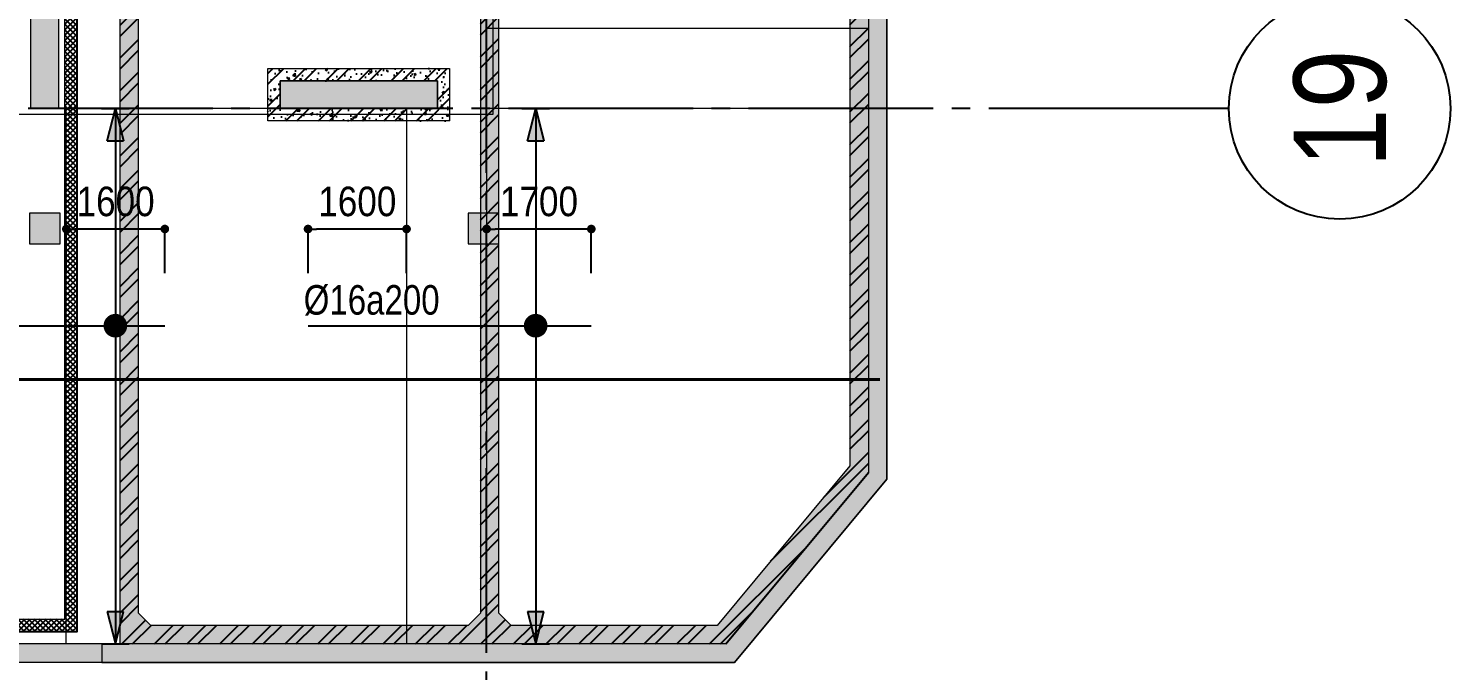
# Model space of a CAD drawing. Header units: millimetres. Extents: x -3819597 to -2591384, y 582389 to 820195.
# Drawn here: x -3656385 to -3633292, y 600848 to 611281 of the extents above; entities that cross this region are included whole.
import ezdxf
from ezdxf.enums import TextEntityAlignment as Align

# ---------------------------------------------------------------- set-up
doc = ezdxf.new("R2010")
doc.units = ezdxf.units.MM
doc.header["$MEASUREMENT"] = 0
for name, pattern in [('CENTER', [2, 1.25, -0.25, 0.25, -0.25]), ('CHG_XX_Cot_Ham 2$0$MB_Luoi truc$0$HTT Hidden 21', [3, 2, -1]), ('CHG_XX_Damsan_Ham 2$0$CHG_XX_Damsan_Ham 2$0$HIDDEN', [0.375, 0.25, -0.125]), ('CHG_XX_Luoi truc$0$MB_Luoi truc$0$Center101', [13, 10, -1, 1, -1]), ('HIDDEN', [0.375, 0.25, -0.125])]:
    doc.linetypes.add(name, pattern=pattern)
doc.layers.get('0').update_dxf_attribs({"lineweight": 9})
doc.layers.get('Defpoints').update_dxf_attribs({"color": 10, "lineweight": 0})
for name, color, linetype in [('02HN. TEXT B', 1, 'Continuous'), ('08HN. SSS X', 6, 'Continuous'), ('12HN. GRID', 1, 'CENTER'), ('CHG_XX_Damsan_Ham 2$0$CHG_XX_Damsan_Ham 2$0$MEP-00-GENERAL-35', 2, 'Continuous'), ('CHG_XX_Luoi truc$0$Grid', 34, 'Continuous'), ('CHG_XX_Luoi truc$0$Grid Line', 8, 'CHG_XX_Luoi truc$0$MB_Luoi truc$0$Center101'), ('dim', 51, 'Continuous')]:
    doc.layers.add(name, color=color, linetype=linetype)
for name, color, linetype, lineweight, plot in [('CHG_XX_Cot_Ham 2$0$NS-Column-H2', 90, 'Continuous', 13, False), ('CHG_XX_Cot_Ham 2$0$NS-Column-H2 @ 1', 90, 'Continuous', 13, False), ('CHG_XX_Cot_Ham 2$0$NS-Column-H2 @ 150', 90, 'Continuous', 13, False)]:
    doc.layers.add(name, color=color, linetype=linetype, lineweight=lineweight, plot=plot)
for name, color, linetype, lineweight in [('CHG_XX_Cot_Ham 2$0$NS-DuongBao', 3, 'Continuous', 18), ('CHG_XX_Cot_Ham 2$0$NS-Hatch', 8, 'Continuous', 25), ('CHG_XX_Cot_Ham 2$0$NS-Pier-H2', 150, 'Continuous', 13), ('CHG_XX_Cot_Ham 2$0$NS-Pier-H2 @ 1', 150, 'Continuous', 13), ('CHG_XX_Cot_Ham 2$0$NS-Pier-H2 @ 150', 150, 'Continuous', 13), ("CHG_XX_Damsan_Ham 2$0$CHG_XX_Damsan_Ham 2$0$'S_General_Hidden_1 Thin", 1, 'CHG_XX_Damsan_Ham 2$0$CHG_XX_Damsan_Ham 2$0$HIDDEN', 18), ('CHG_XX_Damsan_Ham 2$0$CHG_XX_Damsan_Ham 2$0$CHG_XX_Damsan_Ham 2$0$Start net bao', 3, 'Continuous', 18), ('CHG_XX_Damsan_Ham 2$0$CHG_XX_Damsan_Ham 2$0$DBAO', 3, 'Continuous', 13), ('CHG_XX_Damsan_Ham 2$0$CHG_XX_Damsan_Ham 2$0$DTE-MEP-H-SLAB TEXT', 3, 'Continuous', 0), ('CHG_XX_Damsan_Ham 2$0$CHG_XX_Damsan_Ham 2$0$mach ngung thi cong', 6, 'Continuous', 13), ('CHG_XX_Damsan_Ham 2$0$CHG_XX_Damsan_Ham 2$0$Start hatch', 8, 'Continuous', 25), ('CHG_XX_Damsan_Ham 2$0$CHG_XX_Damsan_Ham 2$0$Start net bao', 3, 'Continuous', 18), ('CHG_XX_Damsan_Ham 2$0$HATCH', 57, 'Continuous', 9), ('CHG_XX_Damsan_Ham 2$0$mach ngung thi cong', 6, 'Continuous', 13), ('thep chay suot', 5, 'HIDDEN', 40)]:
    doc.layers.add(name, color=color, linetype=linetype, lineweight=lineweight)
doc.styles.add('[HN042014]STYLE', font='arial.ttf', dxfattribs={"width": 0.8})
doc.styles.add('CHG_XX_Luoi truc$0$MB_Luoi truc$0$Grid A-F$0$VNI-HelveCB', font='VHELVCB_0.TTF')
doc.styles.add('MB_Luoi truc$0$Arial_C', font='arial.ttf', dxfattribs={"width": 0.85})
doc.dimstyles.new('200', dxfattribs={"dimscale": 200, "dimtxt": 2.4, "dimasz": 0.7, "dimexe": 0.0003, "dimexo": 0, "dimgap": 1, "dimtad": 1, "dimdec": 0, "dimzin": 12, "dimdsep": 46, "dimtxsty": 'MB_Luoi truc$0$Arial_C', "dimblk": 'MB_Luoi truc$0$_Dot', "dimcen": 0.5, "dimclrd": 256, "dimclre": 8, "dimclrt": 1, "dimadec": 0, "dimazin": 0, "dimtfac": 1, "dimtdec": 0, "dimtix": 1, "dimtmove": 2, "dimatfit": 3, "dimldrblk": 'MB_Luoi truc$0$HTT Arrow 30', "dimfxl": 1, "dimtolj": 1, "dimtzin": 0, "dimlwe": -1, "dimarcsym": 0})

# ---------------------------------------------------------------- blocks, each defined once
blk = doc.blocks.new('*U710')
at = {"layer": 'thep chay suot', "linetype": 'HIDDEN', "ltscale": 10}
blk.add_line((-14696.6, 0), (9801.3, 0), dxfattribs=at)
at = {"layer": 'thep chay suot', "linetype": 'ByBlock', "ltscale": 0.001}
blk.add_line((9801.3, 0), (9801.3, 0), dxfattribs=at)
at = {"layer": '02HN. TEXT B', "linetype": 'ByBlock', "style": '[HN042014]STYLE', "width": 0.8, "flags": 8}
blk.add_attdef('0', text='', height=160, dxfattribs=at).set_placement((-351.3, 260), align=Align.MIDDLE_CENTER)
blk.add_attdef('1', text='', height=160, dxfattribs=at).set_placement((151.8, 180), align=Align.MIDDLE_LEFT)
at = {"layer": 'Defpoints', "color": 9, "linetype": 'ByBlock', "style": '[HN042014]STYLE', "width": 0.8, "flags": 9}
for tag, p in [('2', (-13745.6, -1000)), ('3', (-13745.6, -1404.8)), ('4', (-13745.6, -1809.5)), ('5', (-13745.6, -2200))]:
    blk.add_attdef(tag, text='', height=250, dxfattribs=at).set_placement(p, align=Align.MIDDLE_CENTER)
blk = doc.blocks.new('MB_Luoi truc$0$_Dot')
at = {"color": 0, "linetype": 'ByBlock', "lineweight": -2}
blk.add_line((-0.5, 0), (-1, 0), dxfattribs=at)
at = {"color": 0, "linetype": 'ByBlock', "const_width": 0.5}
blk.add_lwpolyline([(-0.25, 0, 1), (0.25, 0, 1)], format="xyb", close=True, dxfattribs=at)
blk = doc.blocks.new('*D607')
at = {"layer": 'Defpoints', "color": 0, "ltscale": 1500, "transparency": 16777216}
for p in [(-3655770, 608022), (-3655770, 607306), (-3654170, 607306)]:
    blk.add_point(p, dxfattribs=at)
at = {"layer": 'dim', "color": 8, "ltscale": 1500, "transparency": 16777216}
for p, q in [((-3655770, 607306), (-3655770, 608022)), ((-3654170, 607306), (-3654170, 608022))]:
    blk.add_line(p, q, dxfattribs=at)
at = {"layer": 'dim', "lineweight": -2, "ltscale": 1500, "transparency": 16777216}
blk.add_line((-3654310, 608022), (-3655630, 608022), dxfattribs=at)
at = {"layer": 'dim', "lineweight": -2, "ltscale": 1500, "transparency": 16777216, "xscale": 140, "yscale": 140, "zscale": 140, "rotation": 180}
blk.add_blockref('MB_Luoi truc$0$_Dot', (-3655770, 608022), dxfattribs=at)
at = {"layer": 'dim', "lineweight": -2, "ltscale": 1500, "transparency": 16777216, "xscale": 140, "yscale": 140, "zscale": 140}
blk.add_blockref('MB_Luoi truc$0$_Dot', (-3654170, 608022), dxfattribs=at)
at = {"layer": 'dim', "color": 1, "ltscale": 1500, "transparency": 16777216, "insert": (-3654970, 608467), "char_height": 480, "attachment_point": 5, "style": 'MB_Luoi truc$0$Arial_C'}
blk.add_mtext('\\A1;1600', dxfattribs=at)
blk = doc.blocks.new('MB_Luoi truc$0$HTT Arrow 30')
blk.add_hatch(color=256).paths.add_polyline_path([(-2.5, 0.375), (-2.5, -0.375), (0, 0)])
at = {"color": 0, "linetype": 'ByBlock', "lineweight": -2}
for p, q in [((0, 0), (-2.5, 0.375)), ((-2.5, -0.375), (-2.5, 0.375)), ((0, 0), (-2.5, -0.375))]:
    blk.add_line(p, q, dxfattribs=at)
blk = doc.blocks.new('*D608')
at = {"layer": 'Defpoints', "color": 0, "ltscale": 1500, "transparency": 16777216}
for p in [(-3651845, 608022), (-3651845, 607306), (-3650245, 607306)]:
    blk.add_point(p, dxfattribs=at)
at = {"layer": 'dim', "color": 8, "ltscale": 1500, "transparency": 16777216}
for p, q in [((-3651845, 607306), (-3651845, 608022)), ((-3650245, 607306), (-3650245, 608022))]:
    blk.add_line(p, q, dxfattribs=at)
at = {"layer": 'dim', "lineweight": -2, "ltscale": 1500, "transparency": 16777216}
blk.add_line((-3650385, 608022), (-3651705, 608022), dxfattribs=at)
at = {"layer": 'dim', "lineweight": -2, "ltscale": 1500, "transparency": 16777216, "xscale": 140, "yscale": 140, "zscale": 140, "rotation": 180}
blk.add_blockref('MB_Luoi truc$0$_Dot', (-3651845, 608022), dxfattribs=at)
at = {"layer": 'dim', "lineweight": -2, "ltscale": 1500, "transparency": 16777216, "xscale": 140, "yscale": 140, "zscale": 140}
blk.add_blockref('MB_Luoi truc$0$_Dot', (-3650245, 608022), dxfattribs=at)
at = {"layer": 'dim', "color": 1, "ltscale": 1500, "transparency": 16777216, "insert": (-3651045, 608467), "char_height": 480, "attachment_point": 5, "style": 'MB_Luoi truc$0$Arial_C'}
blk.add_mtext('\\A1;1600', dxfattribs=at)
blk = doc.blocks.new('*D609')
at = {"layer": 'Defpoints', "color": 0, "ltscale": 1500, "transparency": 16777216}
for p in [(-3648945, 608022), (-3648945, 607306), (-3647245, 607306)]:
    blk.add_point(p, dxfattribs=at)
at = {"layer": 'dim', "color": 8, "ltscale": 1500, "transparency": 16777216}
for p, q in [((-3648945, 607306), (-3648945, 608022)), ((-3647245, 607306), (-3647245, 608022))]:
    blk.add_line(p, q, dxfattribs=at)
at = {"layer": 'dim', "lineweight": -2, "ltscale": 1500, "transparency": 16777216}
blk.add_line((-3647385, 608022), (-3648805, 608022), dxfattribs=at)
at = {"layer": 'dim', "lineweight": -2, "ltscale": 1500, "transparency": 16777216, "xscale": 140, "yscale": 140, "zscale": 140, "rotation": 180}
blk.add_blockref('MB_Luoi truc$0$_Dot', (-3648945, 608022), dxfattribs=at)
at = {"layer": 'dim', "lineweight": -2, "ltscale": 1500, "transparency": 16777216, "xscale": 140, "yscale": 140, "zscale": 140}
blk.add_blockref('MB_Luoi truc$0$_Dot', (-3647245, 608022), dxfattribs=at)
at = {"layer": 'dim', "color": 1, "ltscale": 1500, "transparency": 16777216, "insert": (-3648095, 608467), "char_height": 480, "attachment_point": 5, "style": 'MB_Luoi truc$0$Arial_C'}
blk.add_mtext('\\A1;1700', dxfattribs=at)
blk = doc.blocks.new('*U611')
at = {"layer": '12HN. GRID', "linetype": 'Continuous'}
h = blk.add_hatch(color=256, dxfattribs=at)
h.dxf.hatch_style = 1
h.paths.add_polyline_path([(-44, 1000.7), (44, 1000.7), (0, 1176.7)])
h = blk.add_hatch(color=256, dxfattribs=at)
h.dxf.hatch_style = 1
h.paths.add_polyline_path([(0, -1723.3), (44, -1547.3), (-44, -1547.3)])
at = {"layer": '08HN. SSS X', "linetype": 'ByBlock', "ltscale": 10}
for p, q in [((-1032.2, 0), (267.8, 0)), ((-1032.2, 0), (-1032.2, 0)), ((267.8, 0), (267.8, 0))]:
    blk.add_line(p, q, dxfattribs=at)
at = {"layer": '12HN. GRID', "linetype": 'Continuous'}
for p, q in [((-75, 1176.7), (75, 1176.7)), ((-44, 1000.7), (0, 1176.7)), ((0, 1176.7), (0, -1723.3)), ((0, 1176.7), (44, 1000.7)), ((-44, 1000.7), (44, 1000.7)), ((-44, -1547.3), (44, -1547.3)), ((-44, -1547.3), (0, -1723.3)), ((0, -1723.3), (44, -1547.3)), ((-75, -1723.3), (75, -1723.3))]:
    blk.add_line(p, q, dxfattribs=at)
at = {"layer": '12HN. GRID', "linetype": 'Continuous', "const_width": 64, "flags": 128}
blk.add_lwpolyline([(-32, 0, 1), (32, 0, 1)], format="xyb", close=True, dxfattribs=at)
at = {"layer": '02HN. TEXT B', "linetype": 'ByBlock', "style": '[HN042014]STYLE', "width": 0.8, "flags": 8}
blk.add_attdef('0', text='', height=160, dxfattribs=at).set_placement((1102.5, 160), align=Align.MIDDLE_CENTER)
blk.add_attdef('1', text='', height=160, dxfattribs=at).set_placement((-1255.7, 140), align=Align.MIDDLE_LEFT)
at = {"layer": 'Defpoints', "color": 9, "linetype": 'ByBlock', "style": '[HN042014]STYLE', "width": 0.8, "flags": 9}
for tag, p in [('2', (3036.6, 12888.4)), ('3', (3036.6, 12483.6)), ('4', (3036.6, 12078.9)), ('5', (3036.6, 11688.4))]:
    blk.add_attdef(tag, text='', height=250, dxfattribs=at).set_placement(p, align=Align.MIDDLE_CENTER)
blk = doc.blocks.new('*U610')
at = {"layer": '12HN. GRID', "linetype": 'Continuous'}
h = blk.add_hatch(color=256, dxfattribs=at)
h.dxf.hatch_style = 1
h.paths.add_polyline_path([(-44, 1000.7), (44, 1000.7), (0, 1176.7)])
h = blk.add_hatch(color=256, dxfattribs=at)
h.dxf.hatch_style = 1
h.paths.add_polyline_path([(0, -1723.3), (44, -1547.3), (-44, -1547.3)])
at = {"layer": '08HN. SSS X', "linetype": 'ByBlock', "ltscale": 10}
for p, q in [((-1232.2, 0), (301.1, 0)), ((-1232.2, 0), (-1232.2, 0)), ((301.1, 0), (301.1, 0))]:
    blk.add_line(p, q, dxfattribs=at)
at = {"layer": '12HN. GRID', "linetype": 'Continuous'}
for p, q in [((-75, 1176.7), (75, 1176.7)), ((-44, 1000.7), (0, 1176.7)), ((0, 1176.7), (0, -1723.3)), ((0, 1176.7), (44, 1000.7)), ((-44, 1000.7), (44, 1000.7)), ((-44, -1547.3), (44, -1547.3)), ((-44, -1547.3), (0, -1723.3)), ((0, -1723.3), (44, -1547.3)), ((-75, -1723.3), (75, -1723.3))]:
    blk.add_line(p, q, dxfattribs=at)
at = {"layer": '12HN. GRID', "linetype": 'Continuous', "const_width": 64, "flags": 128}
blk.add_lwpolyline([(-32, 0, 1), (32, 0, 1)], format="xyb", close=True, dxfattribs=at)
at = {"layer": '02HN. TEXT B', "linetype": 'ByBlock', "style": '[HN042014]STYLE', "width": 0.8, "flags": 8}
blk.add_attdef('0', text='', height=160, dxfattribs=at).set_placement((1102.5, 160), align=Align.MIDDLE_CENTER)
blk.add_attdef('1', text='', height=160, dxfattribs=at).set_placement((-1255.7, 140), align=Align.MIDDLE_LEFT)
at = {"layer": 'Defpoints', "color": 9, "linetype": 'ByBlock', "style": '[HN042014]STYLE', "width": 0.8, "flags": 9}
for tag, p in [('2', (3036.6, 12888.4)), ('3', (3036.6, 12483.6)), ('4', (3036.6, 12078.9)), ('5', (3036.6, 11688.4))]:
    blk.add_attdef(tag, text='', height=250, dxfattribs=at).set_placement(p, align=Align.MIDDLE_CENTER)
blk = doc.blocks.new('*U1035')
at = {"layer": 'CHG_XX_Cot_Ham 2$0$NS-Pier-H2 @ 1'}
h = blk.add_hatch(color=256, dxfattribs=at)
h.dxf.hatch_style = 1
h.paths.add_polyline_path([(450, 0), (0, 0), (0, -2550), (450, -2550)])
at = {"layer": 'CHG_XX_Cot_Ham 2$0$NS-Pier-H2 @ 150'}
h = blk.add_hatch(color=256, dxfattribs=at)
h.dxf.hatch_style = 1
h.paths.add_polyline_path([(450, 0), (0, 0), (0, -2550), (450, -2550)])
blk = doc.blocks.new('CHG_XX_Cot_Ham 2$0$Block A_C450x2250')
at = {"layer": 'CHG_XX_Cot_Ham 2$0$NS-Pier-H2'}
blk.add_lwpolyline([(450, -2550), (0, -2550), (0, 0), (450, 0)], close=True, dxfattribs=at)
blk.add_blockref('*U1035', (0, 0), dxfattribs=at)
blk = doc.blocks.new('*U1037')
at = {"layer": 'CHG_XX_Cot_Ham 2$0$NS-Column-H2 @ 1'}
h = blk.add_hatch(color=256, dxfattribs=at)
h.dxf.hatch_style = 1
h.paths.add_polyline_path([(-250, -250), (-250, 250), (250, 250), (250, -250)])
at = {"layer": 'CHG_XX_Cot_Ham 2$0$NS-Column-H2 @ 150'}
h = blk.add_hatch(color=256, dxfattribs=at)
h.dxf.hatch_style = 1
h.paths.add_polyline_path([(-250, -250), (-250, 250), (250, 250), (250, -250)])
blk = doc.blocks.new('CHG_XX_Cot_Ham 2$0$500x500')
at = {"layer": 'CHG_XX_Cot_Ham 2$0$NS-Column-H2'}
blk.add_lwpolyline([(250, -250), (250, 250), (-250, 250), (-250, -250)], close=True, dxfattribs=at)
blk.add_blockref('*U1037', (0, 0), dxfattribs=at)
blk = doc.blocks.new('*U1029')
at = {"layer": 'CHG_XX_Luoi truc$0$Grid Line'}
blk.add_line((0, 0), (0, 608), dxfattribs=at)
at = {"layer": 'CHG_XX_Luoi truc$0$Grid', "lineweight": -2, "style": 'CHG_XX_Luoi truc$0$MB_Luoi truc$0$Grid A-F$0$VNI-HelveCB'}
for tag, p in [('GRIDSUB', (0, 617)), ('GRID', (0, -9))]:
    blk.add_attdef(tag, text='', height=5, dxfattribs=at).set_placement(p, align=Align.MIDDLE)
blk = doc.blocks.new('*U1031')
at = {"layer": 'CHG_XX_Luoi truc$0$Grid', "lineweight": -2}
blk.add_line((0, -3), (0, 0), dxfattribs=at)
blk.add_circle((0, -9), 6, dxfattribs=at)
at = {"layer": 'CHG_XX_Luoi truc$0$Grid Line'}
blk.add_line((0, 0), (0, 438), dxfattribs=at)
at = {"layer": 'CHG_XX_Luoi truc$0$Grid', "lineweight": -2, "style": 'CHG_XX_Luoi truc$0$MB_Luoi truc$0$Grid A-F$0$VNI-HelveCB'}
for tag, p in [('GRIDSUB', (0, 447)), ('GRID', (0, -9))]:
    blk.add_attdef(tag, text='', height=5, dxfattribs=at).set_placement(p, align=Align.MIDDLE)
blk = doc.blocks.new('CHG_XX_Luoi truc')
at = {"layer": 'CHG_XX_Luoi truc$0$Grid', "xscale": 300, "yscale": 300, "zscale": 300}
blk.add_blockref('*U1029', (99550, -12747), dxfattribs=at)
at = {"layer": 'CHG_XX_Luoi truc$0$Grid'}
ref = blk.add_blockref('*U1031', (110703, 0), dxfattribs=dict(at, xscale=300.0000000000013, yscale=300.0000000000013, zscale=300.0000000000013, rotation=90))
ref.add_attrib('GRID', '19', dxfattribs={"lineweight": -2, "height": 1500, "rotation": 90, "style": 'CHG_XX_Luoi truc$0$MB_Luoi truc$0$Grid A-F$0$VNI-HelveCB'}).set_placement((113403, 0), align=Align.MIDDLE)
blk = doc.blocks.new('CHG_XX_Cot_Ham 2')
at = {"layer": 'CHG_XX_Cot_Ham 2$0$NS-Hatch'}
h = blk.add_hatch(dxfattribs=at)
h.set_pattern_fill('ANSI32', color=256, scale=1000, style=0)
h.set_pattern_definition([(45, (-2213769.43, 588216.8), (-265.165043, 265.165043), []), (45, (-2213592.66, 588216.8), (-265.165043, 265.165043), [])])
h.paths.add_polyline_path([(99450, -8200), (99250, -8400), (94099.8, -8400), (93899.8, -8200), (93899.8, 13349.8), (94100, 13550), (96700, 13550), (99250, 13550), (99450, 13350)], flags=16)
h.paths.add_polyline_path([(93599.8, 13850), (97000, 13850), (99550, 13850), (105750, 13850), (105750, -5913.6), (103434.7, -8700), (93599.8, -8700)])
h.paths.add_polyline_path([(99950, 13550), (105250, 13550), (105450, 13350), (105450, -5805.3), (103294, -8400), (99950, -8400), (99750, -8200), (99750, 13350)])
h = blk.add_hatch(dxfattribs=at)
h.set_pattern_fill('AR-CONC', color=256, scale=50)
h.set_pattern_definition([(50, (0, 0), (358.6301, -31.3761), [37.5, -412.5]), (355, (0, 0), (-69.3757, 376.0961), [30, -330]), (100.45144, (29.9, -2.6), (289.2544, 344.72), [31.8701, -350.571]), (46.1842, (0, 100), (533.6207, -82.7596), [56.25, -618.75]), (96.63564, (44.47, 93.1), (467.331, 487.0593), [47.8052, -525.857]), (351.18416, (0, 100), (467.331, 487.0593), [45, -495]), (21, (50, 75), (298.4535, -201.30945), [37.5, -412.5]), (326, (50, 75), (121.6577, 362.575), [30, -330]), (71.45144, (74.87, 58.22), (420.1112, 161.2656), [31.8701, -350.571]), (37.5, (0, 0), (6.07993, 166.44693), [0, -326, 0, -335, 0, -331.25]), (7.5, (0, 0), (131.53477, 197.20586), [0, -191, 0, -318.5, 0, -126.25]), (327.5, (-111.5, 0), (266.91122, -11.27744), [0, -125, 0, -390, 0, -517.5]), (317.5, (-161.5, 0), (291.5931, 50.0525), [0, -162.5, 0, -259, 0, -367.5])])
h.paths.add_polyline_path([(99450, -8200), (99250, -8400), (94099.8, -8400), (93899.8, -8200), (93899.8, 13349.8), (94100, 13550), (96700, 13550), (99250, 13550), (99450, 13350)], flags=16)
h.paths.add_polyline_path([(93599.8, 13850), (97000, 13850), (99550, 13850), (105750, 13850), (105750, -5913.6), (103434.7, -8700), (93599.8, -8700)])
h.paths.add_polyline_path([(99950, 13550), (105250, 13550), (105450, 13350), (105450, -5805.3), (103294, -8400), (99950, -8400), (99750, -8200), (99750, 13350)])
h = blk.add_hatch(dxfattribs=at)
h.set_pattern_fill('AR-CONC', color=256, scale=50)
h.set_pattern_definition([(50, (-2213769.43, 588216.8), (358.63009, -31.376067), [37.5, -412.5]), (355, (-2213769.43, 588216.8), (-69.375667, 376.096067), [30, -330]), (100.451444, (-2213739.55, 588214.2), (289.254423, 344.719995), [31.870096, -350.571056]), (46.1842, (-2213769.43, 588316.8), (533.620665, -82.75964), [56.25, -618.75]), (96.635635, (-2213724.97, 588309.9), (467.33097, 487.0593), [47.80517, -525.85688]), (351.184164, (-2213769.43, 588316.8), (467.33097, 487.0593), [45, -495]), (21, (-2213719.43, 588291.8), (298.453526, -201.309445), [37.5, -412.5]), (326, (-2213719.43, 588291.8), (121.657666, 362.57502), [30, -330]), (71.451445, (-2213694.56, 588275.03), (420.11119, 161.265576), [31.870095, -350.571056]), (37.5, (-2213769.43, 588216.81), (6.079928, 166.446927), [0, -326, 0, -335, 0, -331.25]), (7.5, (-2213769.43, 588216.81), (131.534769, 197.205856), [0, -191, 0, -318.5, 0, -126.25]), (327.5, (-2213880.93, 588216.81), (266.911218, -11.277436), [0, -125, 0, -390, 0, -517.5]), (317.5, (-2213930.93, 588216.8), (291.593085, 50.052491), [0, -162.5, 0, -259, 0, -367.5])])
h.paths.add_polyline_path([(98950, 650), (96000, 650), (96000, -200), (98950, -200)])
h.paths.add_polyline_path([(98750, 450), (98750, 0), (96200, 0), (96200, 450)], flags=16)
h = blk.add_hatch(dxfattribs=at)
h.set_pattern_fill('ANSI32', color=256, scale=1000, style=0)
h.set_pattern_definition([(45, (-2213769.43, 588216.8), (-265.16504, 265.16504), []), (45, (-2213592.66, 588216.8), (-265.16504, 265.16504), [])])
h.paths.add_polyline_path([(98950, 650), (96000, 650), (96000, -200), (98950, -200)])
h.paths.add_polyline_path([(98750, 450), (98750, 0), (96200, 0), (96200, 450)], flags=16)
at = {"layer": 'CHG_XX_Cot_Ham 2$0$NS-Pier-H2'}
h = blk.add_hatch(color=256, dxfattribs=at)
h.dxf.hatch_style = 1
h.paths.add_polyline_path([(99639.2, 163400), (-10900, 163400), (-10900, 85450), (-300, 85450), (-300, 84050), (32350, 84050), (32350, -9000), (103575.5, -9000), (106050, -6022), (106050, 158254.3)])
h.paths.add_polyline_path([(99533.7, 163100), (105750, 158110.4), (105750, 90450), (105650, 90450), (105750, 90450), (105750, 13850), (105750, 13722.3), (105750, -5913.6), (103434.7, -8700), (93599.8, -8700), (93299.8, -8700), (32650, -8700), (32650, 84350), (0, 84350), (0, 85750), (-10600, 85750), (-10600, 163100), (93600, 163100)], flags=16)
at = {"layer": 'CHG_XX_Cot_Ham 2$0$NS-DuongBao'}
for points in [[(93599.8, 13850), (97000, 13850), (97000, 13850), (99550, 13850), (99550, 13850), (105750, 13850), (105750, -5913.6), (103434.7, -8700), (93599.8, -8700), (93599.8, 13850)], [(99450, -8200), (99250, -8400), (94099.8, -8400), (93899.8, -8200), (93899.8, 13349.8), (94100, 13550), (96700, 13550), (96700, 13550), (99250, 13550), (99450, 13350), (99450, -8200)], [(105450, 13350), (105450, -5805.3), (103294, -8400), (99950, -8400), (99750, -8200), (99750, 13350), (99950, 13550), (105250, 13550), (105450, 13350)]]:
    blk.add_lwpolyline(points, dxfattribs=at)
blk.add_lwpolyline([(96000, 650), (98950, 650), (98950, -200), (96000, -200)], close=True, dxfattribs=at)
at = {"layer": 'CHG_XX_Cot_Ham 2$0$NS-Hatch'}
blk.add_line((103434.7, -8700), (105750, -5913.6), dxfattribs=at)
at = {"layer": 'CHG_XX_Cot_Ham 2$0$NS-Pier-H2'}
for p, q in [((106050, 158254.3), (106050, -6022)), ((106050, -6022), (103575.5, -9000)), ((93599.8, -8700), (32650, -8700)), ((103575.5, -9000), (32350, -9000))]:
    blk.add_line(p, q, dxfattribs=at)
at = {"layer": 'CHG_XX_Cot_Ham 2$0$NS-Pier-H2', "linetype": 'CHG_XX_Cot_Ham 2$0$MB_Luoi truc$0$HTT Hidden 21'}
blk.add_lwpolyline([(99639.2, 163400), (106050, 158254.3), (106050, -6022), (103575.5, -9000), (32350, -9000), (32350, 84050), (-300, 84050), (-300, 85450), (-10900, 85450), (-10900, 163400)], close=True, dxfattribs=at)
at = {"layer": 'CHG_XX_Cot_Ham 2$0$NS-Pier-H2'}
blk.add_lwpolyline([(99450, 4800), (99450, -8100)], dxfattribs=at)
blk.add_lwpolyline([(96200, 450), (98750, 450), (98750, 0), (96200, 0)], close=True, dxfattribs=at)
at = {"layer": 'CHG_XX_Cot_Ham 2$0$NS-Column-H2'}
for p in [(92375, -1950), (99500, -1950)]:
    blk.add_blockref('CHG_XX_Cot_Ham 2$0$500x500', p, dxfattribs=at)
at = {"layer": 'CHG_XX_Cot_Ham 2$0$NS-Pier-H2'}
for name, p in [('CHG_XX_Luoi truc', (0, 0)), ('CHG_XX_Cot_Ham 2$0$Block A_C450x2250', (92150, 2550))]:
    blk.add_blockref(name, p, dxfattribs=at)
at = {"layer": 'CHG_XX_Cot_Ham 2$0$NS-Pier-H2', "xscale": -1, "rotation": 90}
blk.add_blockref('CHG_XX_Cot_Ham 2$0$Block A_C450x2250', (96200, 450), dxfattribs=at)
blk = doc.blocks.new('CHG_XX_Damsan_Ham 2$0$CHG_XX_Damsan_Ham 2$0$sdfsgdh')
at = {"layer": 'CHG_XX_Damsan_Ham 2$0$CHG_XX_Damsan_Ham 2$0$Start hatch', "ltscale": 0.5}
h = blk.add_hatch(dxfattribs=at)
h.set_pattern_fill('ANSI37', color=256, scale=500)
h.set_pattern_definition([(45, (273994.73, -7150), (-44.194174, 44.194174), []), (135, (273994.73, -7150), (-44.194174, -44.194174), [])])
h.paths.add_polyline_path([(99888, -169200), (99488, -169200), (99488, -167800), (102288, -167800), (102288, -169400), (103600, -169400), (103600, -146850), (103600, -146650), (103400, -146650), (103400, -169200), (102488, -169200), (102488, -167600), (99288, -167600), (99288, -169200), (45350, -169200), (45350, -169400), (99888, -169400)])
at = {"layer": 'CHG_XX_Damsan_Ham 2$0$CHG_XX_Damsan_Ham 2$0$DTE-MEP-H-SLAB TEXT', "color": 2, "ltscale": 0.5, "flags": 128}
blk.add_lwpolyline([(102488, -169200), (103400, -169200), (103400, -146650), (116050, -146650), (116050, -126126)], dxfattribs=at)
at = {"layer": 'CHG_XX_Damsan_Ham 2$0$CHG_XX_Damsan_Ham 2$0$MEP-00-GENERAL-35'}
blk.add_lwpolyline([(99488, -169200), (99488, -167800), (102288, -167800), (102288, -169400), (103600, -169400), (103600, -146850), (116250, -146850), (116250, -125526)], dxfattribs=at)
blk = doc.blocks.new('CHG_XX_Damsan_Ham 2', base_point=(3089256, -609981))
at = {"layer": "CHG_XX_Damsan_Ham 2$0$CHG_XX_Damsan_Ham 2$0$'S_General_Hidden_1 Thin", "ltscale": 10}
for p, q in [((105750, 1300), (99550, 1300)), ((98250, 0), (92725, 1)), ((92725, -8700), (92725, 1)), ((98250, 0), (98250, -8700)), ((105750, -1), (99550, 0)), ((99550, 0), (99550, -8700))]:
    blk.add_line(p, q, dxfattribs=at)
at = {"layer": 'CHG_XX_Damsan_Ham 2$0$CHG_XX_Damsan_Ham 2$0$CHG_XX_Damsan_Ham 2$0$Start net bao'}
for points in [[(-10900, 163400), (99639, 163400), (106050, 158250), (106050, -6022), (103576, -9000), (32350, -9000), (32350, 84050), (-300, 84050)], [(93300, -8700), (32650, -8700), (32650, 84350), (0, 84350)], [(93300, -8700), (93300, -9000), (103576, -9000), (106050, -6022), (106050, 13850)]]:
    blk.add_lwpolyline(points, dxfattribs=at)
at = {"layer": 'CHG_XX_Damsan_Ham 2$0$CHG_XX_Damsan_Ham 2$0$mach ngung thi cong'}
blk.add_lwpolyline([(38000, 23700), (75851, 23700), (75851, 50950), (99650, 50950), (99650, -100), (38000, -100)], close=True, dxfattribs=at)
at = {"layer": 'CHG_XX_Damsan_Ham 2$0$CHG_XX_Damsan_Ham 2$0$Start net bao'}
for points in [[(-10900, 163400), (99639, 163400), (106050, 158250), (106050, -6022), (103576, -9000), (32350, -9000), (32350, 84050), (-300, 84050)], [(93300, -8700), (32650, -8700), (32650, 84350), (0, 84350)], [(93300, -8700), (93300, -9000), (103576, -9000), (106050, -6022), (106050, 13850)]]:
    blk.add_lwpolyline(points, dxfattribs=at)
at = {"layer": 'CHG_XX_Damsan_Ham 2$0$mach ngung thi cong'}
blk.add_lwpolyline([(38000, 23900), (75549, 23900), (75549, 50950), (99650, 50950), (99650, -100), (38000, -100)], close=True, dxfattribs=at)
at = {"layer": 'CHG_XX_Damsan_Ham 2$0$CHG_XX_Damsan_Ham 2$0$DBAO'}
blk.add_blockref('CHG_XX_Cot_Ham 2', (0, 0), dxfattribs=at)
at = {"layer": 'CHG_XX_Damsan_Ham 2$0$CHG_XX_Damsan_Ham 2$0$DTE-MEP-H-SLAB TEXT'}
blk.add_blockref('CHG_XX_Damsan_Ham 2$0$CHG_XX_Damsan_Ham 2$0$sdfsgdh', (-10700, 160900), dxfattribs=at)
at = {"layer": 'CHG_XX_Damsan_Ham 2$0$HATCH'}
blk.add_blockref('CHG_XX_Cot_Ham 2', (0, 0), dxfattribs=at)

msp = doc.modelspace()

# ---------------------------------------------------------------- block references
at = {"layer": '08HN. SSS X', "linetype": 'Continuous'}
ref = msp.add_blockref('*U611', (-3654973.5, 606450.9), dxfattribs=dict(at, xscale=3, yscale=3, zscale=3))
ref.add_attrib('1', '%%c16a200', dxfattribs={"layer": '02HN. TEXT B', "linetype": 'ByBlock', "height": 480, "style": '[HN042014]STYLE', "width": 0.8}).set_placement((-3658740.7, 606870.9), align=Align.MIDDLE_LEFT)
ref = msp.add_blockref('*U610', (-3648148.5, 606450.9), dxfattribs=dict(at, xscale=3, yscale=3, zscale=3))
ref.add_attrib('1', '%%c16a200', dxfattribs={"layer": '02HN. TEXT B', "linetype": 'ByBlock', "height": 480, "style": '[HN042014]STYLE', "width": 0.8}).set_placement((-3651915.7, 606870.9), align=Align.MIDDLE_LEFT)
at = {"layer": 'dim', "ltscale": 1500}
msp.add_blockref('CHG_XX_Damsan_Ham 2', (-659239.3, 0), dxfattribs=at)
at = {"layer": 'thep chay suot', "xscale": 3, "yscale": 3, "zscale": 3}
msp.add_blockref('*U710', (-3671964.6, 605577.2), dxfattribs=at)

# ---------------------------------------------------------------- dimensions: what is measured, and where the dimension line sits
at = {"layer": 'dim', "ltscale": 1500}
for base, p1, p2, picture, middle in [((-3655770.2, 608021.9), (-3654170.2, 607306.2), (-3655770.2, 607306.2), '*D607', (-3654970.2, 608467)), ((-3651845.2, 608021.9), (-3650245.2, 607306.2), (-3651845.2, 607306.2), '*D608', (-3651045.2, 608467)), ((-3648945.2, 608021.9), (-3647245.2, 607306.2), (-3648945.2, 607306.2), '*D609', (-3648095.2, 608467))]:
    dim = msp.add_linear_dim(base=base, p1=p1, p2=p2, dimstyle='200', override={"dimfxl": 8, "dimfxlon": 1, "dimarcsym": 1}, dxfattribs=at)
    dim.commit()
    dim.dimension.update_dxf_attribs({"geometry": picture, "text_midpoint": middle})

doc.saveas('drawing.dxf')
